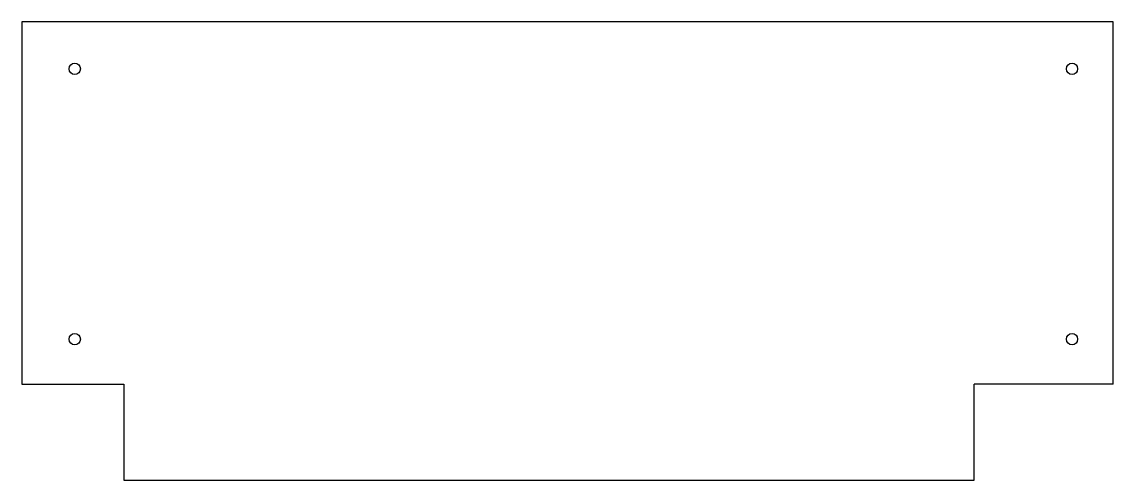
# Model space of a CAD drawing. Header units: millimetres. Extents: x -2 to 293, y -124 to 0.
import ezdxf

# ---------------------------------------------------------------- set-up
doc = ezdxf.new("R2010")
doc.units = ezdxf.units.MM
doc.layers.add('Sketch086', color=7, linetype='CONTINUOUS')

msp = doc.modelspace()

# ---------------------------------------------------------------- linework, layer by layer
at = {"layer": 'Sketch086'}
for p, q in [((293.053, 0), (-1.5875, 0)), ((-1.5875, 0), (-1.5875, -97.917)), ((293.053, -97.917), (293.053, 0)), ((-1.5875, -97.917), (25.908, -97.917)), ((25.908, -97.917), (25.908, -123.825)), ((255.524, -123.825), (255.524, -97.917)), ((293.053, -97.917), (255.524, -97.917)), ((25.908, -123.825), (255.524, -123.825))]:
    msp.add_line(p, q, dxfattribs=at)
for centre in [(12.7, -12.7), (281.94, -12.7), (12.7, -85.725), (281.94, -85.725)]:
    msp.add_circle(centre, 1.524, dxfattribs=at)

doc.saveas('drawing.dxf')
